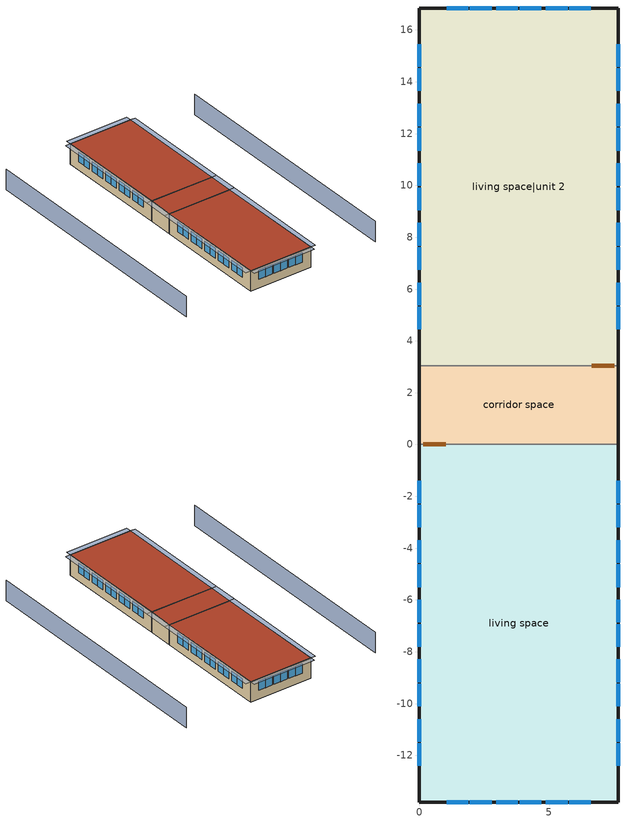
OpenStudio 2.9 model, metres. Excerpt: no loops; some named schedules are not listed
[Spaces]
living space
 floor foundation (FloorFndGrndFinSlab): 0,-13.8 0,0 7.66,0 7.66,-13.8 z0
 wall outside (WallExtInsFin): 0,0 0,-13.8 7.66,-13.8 7.66,0 z0:2.44
 wall adiabatic (WallIntFinUninsFin): 7.66,0 0,0 z0:2.44
 window (WindowConstruction): 1.05,-13.8 1.89,-13.8 / 1.95,-13.8 2.78,-13.8 / 2.96,-13.8 3.8,-13.8 / 3.86,-13.8 4.7,-13.8 / 4.88,-13.8 5.72,-13.8 / 5.78,-13.8 6.62,-13.8 z1.02:2.13; 0,-1.4 0,-2.27 / 0,-2.33 0,-3.2 / 0,-3.7 0,-4.57 / 0,-4.63 0,-5.5 / 0,-6 0,-6.87 / 0,-6.93 0,-7.8 / 0,-8.3 0,-9.17 / 0,-9.23 0,-10.1 / 0,-10.6 0,-11.47 / 0,-11.53 0,-12.4 / 7.66,-12.4 7.66,-11.53 / 7.66,-11.47 7.66,-10.6 / 7.66,-10.1 7.66,-9.23 / 7.66,-9.17 7.66,-8.3 / 7.66,-7.8 7.66,-6.93 / 7.66,-6.87 7.66,-6 / 7.66,-5.5 7.66,-4.63 / 7.66,-4.57 7.66,-3.7 / 7.66,-3.2 7.66,-2.33 / 7.66,-2.27 7.66,-1.4 z0.97:2.13
 roof outside (RoofFinInsExt): 7.66,-13.8 7.66,0 0,0 0,-13.8 z2.44
living space|unit 2
 floor foundation (FloorFndGrndFinSlab 1): 0,3.05 0,16.84 7.66,16.84 7.66,3.05 z0
 wall outside (WallExtInsFin): 7.66,3.05 7.66,16.84 0,16.84 0,3.05 z0:2.44
 wall adiabatic (WallIntFinUninsFin): 0,3.05 7.66,3.05 z0:2.44
 window (WindowConstruction): 6.62,16.84 5.78,16.84 / 5.72,16.84 4.88,16.84 / 4.7,16.84 3.86,16.84 / 3.8,16.84 2.96,16.84 / 2.78,16.84 1.95,16.84 / 1.89,16.84 1.05,16.84 z1.02:2.13; 0,15.44 0,14.57 / 0,14.51 0,13.64 / 0,13.15 0,12.28 / 0,12.21 0,11.34 / 0,10.85 0,9.98 / 0,9.92 0,9.04 / 0,8.55 0,7.68 / 0,7.62 0,6.75 / 0,6.25 0,5.38 / 0,5.32 0,4.45 / 7.66,4.45 7.66,5.32 / 7.66,5.38 7.66,6.25 / 7.66,6.75 7.66,7.62 / 7.66,7.68 7.66,8.55 / 7.66,9.04 7.66,9.92 / 7.66,9.98 7.66,10.85 / 7.66,11.34 7.66,12.21 / 7.66,12.28 7.66,13.15 / 7.66,13.64 7.66,14.51 / 7.66,14.57 7.66,15.44 z0.97:2.13
 roof outside (RoofFinInsExt): 7.66,3.05 7.66,16.84 0,16.84 0,3.05 z2.44
corridor space
 floor foundation (FloorFndGrndUnfinSlab): 0,0 0,3.05 7.66,3.05 7.66,0 z0
 wall outside (WallExtUninsUnfin): 0,3.05 0,0 / 7.66,0 7.66,3.05 z0:2.44
 wall adiabatic (WallIntUnfinUninsUnfin): 7.66,3.05 0,3.05 / 0,0 7.66,0 z0:2.44
 door inside (UninsDoor): 0.15,0 1.02,0 / 7.51,3.05 6.64,3.05 z0:2.13
 roof outside (RoofUnfinUninsExt): 7.66,0 7.66,3.05 0,3.05 0,0 z2.44
shading: -8.23,16.84 -8.23,-13.8 / 15.89,-13.8 15.89,16.84 z0:2.44; 8.27,3.05 8.27,16.84 7.66,16.84 7.66,3.05 z2.44; 7.66,17.45 0,17.45 0,16.84 7.66,16.84 z2.44; -0.61,16.84 -0.61,3.05 0,3.05 0,16.84 z2.44; 0,-14.4 7.66,-14.4 7.66,-13.8 0,-13.8 z2.44; 8.27,-13.8 8.27,0 7.66,0 7.66,-13.8 z2.44; -0.61,0 -0.61,-13.8 0,-13.8 0,0 z2.44; 8.27,0 8.27,3.05 7.66,3.05 7.66,0 z2.44; -0.61,3.05 -0.61,0 0,0 0,3.05 z2.44
[Building]
Building 1: North Axis {deg}=0; Standards Number of Stories=1; Standards Number of Above Ground Stories=1; Standards Building Type=multifamily; Standards Number of Living Units=2
[Site]
New York J F Kennedy IntL Ar_NY_USA: Latitude {deg}=40.65; Longitude {deg}=-73.8; Time Zone {hr}=-5; Elevation {m}=5; Terrain=Suburbs
[ClimateZones]
Climate Zone Institution Name 2=Building America; Climate Zone Document Year 2=0; Climate Zone Value 2=Mixed-Humid
[Site:WaterMainsTemperature]
Calculation Method=Correlation; Annual Average Outdoor Air Temperature {C}=12.5544; Maximum Difference In Monthly Average Outdoor Air Temperatures {deltaC}=25.2217
[Site:GroundTemperature:Deep]
12.5544, 12.5544, 12.5544, 12.5544, 12.5544, 12.5544, 12.5544, 12.5544, 12.5544, 12.5544, 12.5544, 12.5544
[SizingPeriod:DesignDay] Barometric Pressure {Pa}=101265; Wind Direction {deg}=0; Sky Clearness=0; Snow Indicator=0; Day of Month=21; Daylight Saving Time Indicator=0; Humidity Indicating Type=Wetbulb; Dry-Bulb Temperature Range Modifier Type=DefaultMultipliers; Solar Model Indicator=ASHRAEClearSky
Name | Maximum Dry-Bulb Temperature {C} | Daily Dry-Bulb Temperature Range {deltaC} | Humidity Indicating Conditions at Maximum Dry-Bulb | Wind Speed {m/s} | Month | Day Type
Ann Htg 99% Condns DB | -8.2 | 0 | -8.2 | 12.9 | 1 | WinterDesignDay
Ann Clg 1% Condns DB=>MWB | 30.3 | 7.4 | 22.3 | 5.6 | 7 | SummerDesignDay
[Material] Roughness=Rough
Name | Thickness {m} | Conductivity {W/m-K} | Density {kg/m3} | Specific Heat {J/kg-K} | Thermal Absorptance | Solar Absorptance | Visible Absorptance
Asphalt Shingles, Medium | 0.009525 | 0.162714 | 1121.4 | 1465.45 | 0.91 | 0.85 | 0.85
RoofSheathing | 0.01905 | 0.115458 | 512.64 | 1214.23
RoofIns | 0.23495 | 0.0731748 | 78.34581 | 1123.46
Drywall 0.5 in. | 0.0127 | 0.160291 | 801 | 837.4 | 0.9 | 0.5 | 0.1
RoofStudAndAirRoof | 0.23495 | 9.59352 | 37.0049 | 1207.88
Vinyl, Light | 0.009525 | 0.089435 | 177.822 | 1046.75 | 0.9 | 0.3 | 0.3
WallSheathing | 0.0127 | 0.115458 | 512.64 | 1214.23
WallCMU | 0.3048 | 0.683332 | 764.282 | 856.61
WallFurring | 0.0254 | 0.134264 | 72.0382 | 1211.21
WallStudAndCavity | 0.0889 | 0.393744 | 83.0341 | 1211.67
WallStudAndCavity 1 | 0.0889 | 0.396154 | 83.0341 | 1211.67
WallStudAndCavity 2 | 0.0889 | 0.403258 | 83.0341 | 1211.67
WallStudAndCavity 3 | 0.0889 | 0.397942 | 83.0341 | 1211.67
res furniture material living space | 0.1524 | 0.115458 | 640.8 | 1214.23 | 0.9 | 0.6 | 0.1
FootingMaterial; FootingMaterial 1; FootingMaterial 2 | 0.2032 | 1.803125 | 2242.8 | 837.4 | 0.9
Concrete 4.0 in. | 0.1016 | 1.803125 | 2242.8 | 837.4 | 0.9
Floor Covering | 0.0127 | 0.0433444 | 54.468 | 1339.84 | 0.9 | 0.9
DoorMaterial | 0.04445 | 0.0612267 | 512.64 | 1214.23
[Construction]
RoofFinInsExt: Asphalt Shingles, Medium, RoofSheathing, RoofIns, Drywall 0.5 in.
RoofUnfinUninsExt: Asphalt Shingles, Medium, RoofSheathing, RoofStudAndAirRoof
WallExtInsFin: Vinyl, Light, WallSheathing, WallCMU, WallFurring, Drywall 0.5 in.
WallExtUninsUnfin: Vinyl, Light, WallSheathing, WallStudAndCavity
WallIntFinUninsFin: Vinyl, Light, WallStudAndCavity 1, Drywall 0.5 in.
WallIntUnfinUninsUnfin: Vinyl, Light, WallStudAndCavity 2
WallIntFinUninsFin 1: WallStudAndCavity 3, Drywall 0.5 in.
res furniture construction living space; res furniture construction living space|unit 2: res furniture material living space
FootingConstruction: FootingMaterial
FloorFndGrndFinSlab; FloorFndGrndFinSlab 1: Concrete 4.0 in., Floor Covering
FootingConstruction 1: FootingMaterial 1
FootingConstruction 2: FootingMaterial 2
FloorFndGrndUnfinSlab: Concrete 4.0 in.
WindowConstruction: WindowMaterial
UninsDoor: DoorMaterial
[WindowMaterial:Shade]
CoolingShade: Solar Transmittance=0.999; Solar Reflectance=0.00099; Visible Transmittance=0.999; Visible Reflectance=0.00099; Thermal Hemispherical Emissivity=1e-005; Thermal Transmittance=0.999; Thickness {m}=0.0001; Conductivity {W/m-K}=10000; Shade to Glass Distance {m}=0.001; Top Opening Multiplier=0; Bottom Opening Multiplier=0; Left-Side Opening Multiplier=0; Right-Side Opening Multiplier=0; Airflow Permeability=0
[WindowMaterial:SimpleGlazingSystem]
WindowMaterial: U-Factor {W/m2-K}=4.76952; Solar Heat Gain Coefficient=0.441
[ThermalZone] Use Ideal Air Loads=No
Name | Thermostat
living zone | living zone temperature setpoint
living zone|unit 2 | living zone|unit 2 temperature setpoint
corridor zone
[Space]
Name | Space Type | Thermal Zone | Building Unit
living space | Space Type 1 | living zone | unit 1
living space|unit 2 | Space Type 1 | living zone|unit 2 | unit 2
corridor space | Space Type 2 | corridor zone
[SpaceType]
Name | Standards Space Type
Space Type 1 | living
Space Type 2 | corridor
[BuildingUnit] Building Unit Type=Residential
unit 1; unit 2
[People:Definition] Number of People Calculation Method=People; Number of People {people}=1; Fraction Radiant=0.319734; Sensible Heat Fraction=0.573; Carbon Dioxide Generation Rate {m3/s-W}=0; Enable ASHRAE 55 Comfort Warnings=No; Mean Radiant Temperature Calculation Type=ZoneAveraged
res occupants|living space; res occupants|unit 2|living space|unit 2
[People] Number of People Schedule=res occupants schedule; Activity Level Schedule=Schedule Ruleset 1; Multiplier=1
Name | People Definition | Space or SpaceType
res occupants|living space | res occupants|living space | living space
res occupants|unit 2|living space|unit 2 | res occupants|unit 2|living space|unit 2 | living space|unit 2
[InternalMass:Definition] Design Level Calculation Method=SurfaceArea
Name | Construction | Surface Area {m2}
living space Partition; living space|unit 2 Partition | WallIntFinUninsFin 1 | 105.724
res furniture mass living space | res furniture construction living space | 42.2895
res furniture mass living space|unit 2 | res furniture construction living space|unit 2 | 42.2895
[InternalMass] Multiplier=1
Name | Internal Mass Definition | Space or SpaceType
living space Partition | living space Partition | living space
living space|unit 2 Partition | living space|unit 2 Partition | living space|unit 2
res furniture mass living space | res furniture mass living space | living space
res furniture mass living space|unit 2 | res furniture mass living space|unit 2 | living space|unit 2
[Foundation:Kiva] Wall Height Above Grade {m}=0.2032; Wall Depth Below Slab {m}=0.2032
Name | Footing Wall Construction
Foundation Kiva 1 | FootingConstruction
Foundation Kiva 2 | FootingConstruction 1
Foundation Kiva 3 | FootingConstruction 2
[Foundation:Kiva:Settings]
Soil Conductivity {W/m-K}=1.731; Soil Density {kg/m3}=1842.3; Soil Specific Heat {J/kg-K}=418.7; Ground Solar Absorptivity=0.9; Ground Thermal Absorptivity=0.9; Ground Surface Roughness {m}=0.03; Far-Field Width {m}=40; Deep-Ground Boundary Condition=ZeroFlux; Deep-Ground Depth {m}=40; Minimum Cell Dimension {m}=0.02; Maximum Cell Growth Coefficient=1.5; Simulation Timestep=Hourly
[SurfaceProperty:ExposedFoundationPerimeter] Exposed Perimeter Calculation Method=TotalExposedPerimeter
Name | Total Exposed Perimeter {m}
Surface 1; Surface 7 | 35.2539
Surface 13 | 6.096
[ShadingControl]
WindowShadingControl: Shading Type=InteriorShade; Shading Device Material=CoolingShade; Shading Control Type=OnIfScheduleAllows; Schedule=Window shading schedule; Shading Control Is Scheduled=Yes
[WaterUse:Equipment:Definition]
Name | Peak Flow Rate {m3/s} | Target Temperature Schedule
res shower | 0.000249313 | res shower temperature schedule
res sink | 0.00017651 | res sink temperature schedule
res bath | 0.000400661 | res bath temperature schedule
res shower|unit 2 | 0.000249313 | res shower temperature schedule 1
res sink|unit 2 | 0.00017651 | res sink temperature schedule 1
res bath|unit 2 | 0.000400661 | res bath temperature schedule 1
res shower dist=0.0 | 0 | res shower temperature schedule
res sink dist=0.0 | 0 | res sink temperature schedule
res bath dist=0.0 | 0 | res bath temperature schedule
res shower dist|unit 2=0.0 | 0 | res shower temperature schedule 1
res sink dist|unit 2=0.0 | 0 | res sink temperature schedule 1
res bath dist|unit 2=0.0 | 0 | res bath temperature schedule 1
res cw | 0.000115303 | res cw temperature schedule
res cw|unit 2 | 0.000115303 | res cw temperature schedule 1
[WaterUse:Equipment]
Name | Water Use Equipment Definition | Space | Flow Rate Fraction Schedule
res shower | res shower | living space | res shower schedule
res sink | res sink | living space | res sink schedule
res bath | res bath | living space | res bath schedule
res shower|unit 2 | res shower|unit 2 | living space|unit 2 | res shower schedule 1
res sink|unit 2 | res sink|unit 2 | living space|unit 2 | res sink schedule 1
res bath|unit 2 | res bath|unit 2 | living space|unit 2 | res bath schedule 1
res shower dist=0.0 | res shower dist=0.0 | living space | res shower schedule
res sink dist=0.0 | res sink dist=0.0 | living space | res sink schedule
res bath dist=0.0 | res bath dist=0.0 | living space | res bath schedule
res shower dist|unit 2=0.0 | res shower dist|unit 2=0.0 | living space|unit 2 | res shower schedule 1
res sink dist|unit 2=0.0 | res sink dist|unit 2=0.0 | living space|unit 2 | res sink schedule 1
res bath dist|unit 2=0.0 | res bath dist|unit 2=0.0 | living space|unit 2 | res bath schedule 1
res cw | res cw | living space | res cw schedule
res cw|unit 2 | res cw|unit 2 | living space|unit 2 | res cw schedule 1
[OtherEquipment:Definition] Design Level Calculation Method=EquipmentLevel; Fraction Radiant=0; Fraction Lost=0
Name | Design Level {W} | Fraction Latent
res shower; res shower|unit 2 | 7167.74 | 0.486928
res sink; res sink|unit 2 | 1771.4 | 0.311378
res bath; res bath|unit 2 | 5904.4 | 0
res hot water distribution; res hot water distribution|unit 2 | 64.865 | 0
[OtherEquipment]
Name | Other Equipment Definition | Space or SpaceType | Schedule
res shower | res shower | living space | res shower schedule
res sink | res sink | living space | res sink schedule
res bath | res bath | living space | res bath schedule
res shower|unit 2 | res shower|unit 2 | living space|unit 2 | res shower schedule 1
res sink|unit 2 | res sink|unit 2 | living space|unit 2 | res sink schedule 1
res bath|unit 2 | res bath|unit 2 | living space|unit 2 | res bath schedule 1
res hot water distribution | res hot water distribution | living space | res hot water distribution schedule
res hot water distribution|unit 2 | res hot water distribution|unit 2 | living space|unit 2 | res hot water distribution|unit 2 schedule
[ThermostatSetpoint:DualSetpoint] Heating Setpoint Temperature Schedule=res heating setpoint; Cooling Setpoint Temperature Schedule=res cooling setpoint
living zone temperature setpoint; living zone|unit 2 temperature setpoint
[ElectricEquipment:Definition] Design Level Calculation Method=EquipmentLevel
Name | Design Level {W} | Fraction Latent | Fraction Radiant | Fraction Lost
res ceil fan non benchmark equip; res ceil fan|unit 2 non benchmark equip | 0 | 0 | 0.558 | 0.07
res ceil fan benchmark|living space; res ceil fan|unit 2 benchmark|living space|unit 2 | 30.0819 | 0 | 0.558 | 0.07
res refrig; res refrig|unit 2 | 65.0889 | 0 | 0 | 0
res cw; res cw|unit 2 | 4631.77 | 0 | 0.48 | 0.2
res cd electric; res cd electric|unit 2 | 104414 | 0.05 | 0.09 | 0.8
res range electric; res range electric|unit 2 | 106.752 | 0.3 | 0.24 | 0.3
res misc plug loads|living space; res misc plug loads|unit 2|living space|unit 2 | 297.874 | 0.021 | 0.558 | 0.049
res infil_1 house fan; res infil_1 range fan; res infil_1 bath fan; res infil_2 house fan; res infil_2 range fan; res infil_2 bath fan | 0 | 0 | 0 | 1
[ElectricEquipment]
Name | Electric Equipment Definition | Space or SpaceType | Schedule
res ceil fan non benchmark equip | res ceil fan non benchmark equip | living space | res ceil fan master
res ceil fan benchmark|living space | res ceil fan benchmark|living space | living space | res ceil fan benchmark|living space schedule
res ceil fan|unit 2 non benchmark equip | res ceil fan|unit 2 non benchmark equip | living space|unit 2 | res ceil fan|unit 2 master
res ceil fan|unit 2 benchmark|living space|unit 2 | res ceil fan|unit 2 benchmark|living space|unit 2 | living space|unit 2 | res ceil fan benchmark|living space schedule
res refrig | res refrig | living space | res refrig schedule
res refrig|unit 2 | res refrig|unit 2 | living space|unit 2 | res refrig schedule
res cw | res cw | living space | res cw schedule
res cw|unit 2 | res cw|unit 2 | living space|unit 2 | res cw schedule 1
res cd electric | res cd electric | living space | res cd electric schedule
res cd electric|unit 2 | res cd electric|unit 2 | living space|unit 2 | res cd electric schedule
res range electric | res range electric | living space | res range electric|false schedule
res range electric|unit 2 | res range electric|unit 2 | living space|unit 2 | res range electric|false schedule
res misc plug loads|living space | res misc plug loads|living space | living space | res misc plug loads schedule
res misc plug loads|unit 2|living space|unit 2 | res misc plug loads|unit 2|living space|unit 2 | living space|unit 2 | res misc plug loads schedule
res infil_1 house fan | res infil_1 house fan | living space | Always On Discrete
res infil_1 range fan | res infil_1 range fan | living space | Always On Discrete
res infil_1 bath fan | res infil_1 bath fan | living space | Always On Discrete
res infil_2 house fan | res infil_2 house fan | living space|unit 2 | Always On Discrete
res infil_2 range fan | res infil_2 range fan | living space|unit 2 | Always On Discrete
res infil_2 bath fan | res infil_2 bath fan | living space|unit 2 | Always On Discrete
[Lights:Definition] Design Level Calculation Method=LightingLevel; Lighting Level {W}=183.842; Fraction Radiant=0.6; Fraction Visible=0.2; Return Air Fraction=0
res lighting interior living space; res lighting interior|unit 2 living space|unit 2
[Lights] Schedule=res lighting interior; Fraction Replaceable=1
Name | Lights Definition | Space or SpaceType
res lighting interior living space | res lighting interior living space | living space
res lighting interior|unit 2 living space|unit 2 | res lighting interior|unit 2 living space|unit 2 | living space|unit 2
[Exterior:Lights:Definition]
res lighting exterior: Design Level {W}=76.4946
[Exterior:Lights]
res lighting exterior: Exterior Lights Definition=res lighting exterior; Schedule=res lighting exterior
[SpaceInfiltration:DesignFlowRate] Schedule=Always On Discrete; Design Flow Rate Calculation Method=Flow/Space; Design Flow Rate {m3/s}=0
Name | Space or SpaceType
res nv_1 flow; res infil_1 flow | living space
res nv_2 flow; res infil_2 flow | living space|unit 2
[Schedule:Ruleset]
Name | Default Day Schedule | Summer Design Day Schedule | Winter Design Day Schedule
res occupants schedule | Schedule Day 3 | res occupants schedule summer design | res occupants schedule winter design
Schedule Ruleset 1 | Schedule Day 4
Window shading schedule | Schedule Day 7
res shower schedule | Schedule Day 8
res sink schedule | Schedule Day 9
res bath schedule | Schedule Day 10
res shower schedule 1 | Schedule Day 11
res sink schedule 1 | Schedule Day 12
res bath schedule 1 | Schedule Day 13
res hot water distribution schedule | Schedule Day 14
res hot water distribution|unit 2 schedule | Schedule Day 15
res heating setpoint | Schedule Day 6 | res heating setpoint summer design | res heating setpoint winter design
res cooling setpoint | Schedule Day 17 | res cooling setpoint summer design | res cooling setpoint winter design
res ceil fan benchmark|living space schedule | Schedule Day 5
res refrig schedule | Schedule Day 21 | res refrig schedule summer design | res refrig schedule winter design
res cw schedule | Schedule Day 24
res cw schedule 1 | Schedule Day 25
res cd electric schedule | Schedule Day 26
res range electric|false schedule | Schedule Day 29 | res range electric|false schedule summer design | res range electric|false schedule winter design
res lighting interior | Schedule Day 34 | res lighting interior summer design | res lighting interior winter design
res lighting exterior | Schedule Day 41 | res lighting exterior summer design | res lighting exterior winter design
res misc plug loads schedule | Schedule Day 44 | res misc plug loads schedule summer design | res misc plug loads schedule winter design
[Schedule:Day]
Schedule Day 3; res occupants schedule winter design; Schedule Day 7; Schedule Day 8; Schedule Day 9; Schedule Day 10; Schedule Day 11; Schedule Day 12; Schedule Day 13: 24, 0, 0
res occupants schedule summer design: 24, 0, 1
Schedule Day 4: 24, 0, 112.539
[Schedule:Rule] Apply Sunday=Yes; Apply Monday=Yes; Apply Tuesday=Yes; Apply Wednesday=Yes; Apply Thursday=Yes; Apply Friday=Yes; Apply Saturday=Yes
Name | Schedule Ruleset | Rule Order | Day Schedule | Date Specification Type | Start Month | Start Day | End Month | End Day | Specific Month 1 | Specific Day 1 | Specific Month 2 | Specific Day 2 | Specific Month 3 | Specific Day 3 | Specific Month 4 | Specific Day 4 | Specific Month 5 | Specific Day 5 | Specific Month 6 | Specific Day 6 | Specific Month 7 | Specific Day 7 | Specific Month 8 | Specific Day 8 | Specific Month 9 | Specific Day 9 | Specific Month 10 | Specific Day 10 | Specific Month 11 | Specific Day 11 | Specific Month 12 | Specific Day 12 | Specific Month 13 | Specific Day 13 | Specific Month 14 | Specific Day 14 | Specific Month 15 | Specific Day 15 | Specific Month 16 | Specific Day 16 | Specific Month 17 | Specific Day 17 | Specific Month 18 | Specific Day 18 | Specific Month 19 | Specific Day 19 | Specific Month 20 | Specific Day 20 | Specific Month 21 | Specific Day 21 | Specific Month 22 | Specific Day 22 | Specific Month 23 | Specific Day 23 | Specific Month 24 | Specific Day 24 | Specific Month 25 | Specific Day 25 | Specific Month 26 | Specific Day 26 | Specific Month 27 | Specific Day 27 | Specific Month 28 | Specific Day 28 | Specific Month 29 | Specific Day 29 | Specific Month 30 | Specific Day 30 | Specific Month 31 | Specific Day 31 | Specific Month 32 | Specific Day 32 | Specific Month 33 | Specific Day 33 | Specific Month 34 | Specific Day 34 | Specific Month 35 | Specific Day 35 | Specific Month 36 | Specific Day 36 | Specific Month 37 | Specific Day 37 | Specific Month 38 | Specific Day 38 | Specific Month 39 | Specific Day 39 | Specific Month 40 | Specific Day 40 | Specific Month 41 | Specific Day 41 | Specific Month 42 | Specific Day 42 | Specific Month 43 | Specific Day 43 | Specific Month 44 | Specific Day 44 | Specific Month 45 | Specific Day 45 | Specific Month 46 | Specific Day 46 | Specific Month 47 | Specific Day 47 | Specific Month 48 | Specific Day 48 | Specific Month 49 | Specific Day 49 | Specific Month 50 | Specific Day 50 | Specific Month 51 | Specific Day 51 | Specific Month 52 | Specific Day 52 | Specific Month 53 | Specific Day 53
res occupants schedule allday rule1 | res occupants schedule | 11 | res occupants schedule allday1 | DateRange | 1 | 1 | 1 | 31
res occupants schedule allday rule2 | res occupants schedule | 10 | res occupants schedule allday2 | DateRange | 2 | 1 | 2 | 28
res occupants schedule allday rule3 | res occupants schedule | 9 | res occupants schedule allday3 | DateRange | 3 | 1 | 3 | 31
res occupants schedule allday rule4 | res occupants schedule | 8 | res occupants schedule allday4 | DateRange | 4 | 1 | 4 | 30
res occupants schedule allday rule5 | res occupants schedule | 7 | res occupants schedule allday5 | DateRange | 5 | 1 | 5 | 31
res occupants schedule allday rule6 | res occupants schedule | 6 | res occupants schedule allday6 | DateRange | 6 | 1 | 6 | 30
res occupants schedule allday rule7 | res occupants schedule | 5 | res occupants schedule allday7 | DateRange | 7 | 1 | 7 | 31
res occupants schedule allday rule8 | res occupants schedule | 4 | res occupants schedule allday8 | DateRange | 8 | 1 | 8 | 31
res occupants schedule allday rule9 | res occupants schedule | 3 | res occupants schedule allday9 | DateRange | 9 | 1 | 9 | 30
res occupants schedule allday rule10 | res occupants schedule | 2 | res occupants schedule allday10 | DateRange | 10 | 1 | 10 | 31
res occupants schedule allday rule11 | res occupants schedule | 1 | res occupants schedule allday11 | DateRange | 11 | 1 | 11 | 30
res occupants schedule allday rule12 | res occupants schedule | 0 | res occupants schedule allday12 | DateRange | 12 | 1 | 12 | 31
Window shading schedule allday rule1 | Window shading schedule | 11 | Window shading schedule allday1 | DateRange | 1 | 1 | 1 | 31
Window shading schedule allday rule2 | Window shading schedule | 10 | Window shading schedule allday2 | DateRange | 2 | 1 | 2 | 28
Window shading schedule allday rule3 | Window shading schedule | 9 | Window shading schedule allday3 | DateRange | 3 | 1 | 3 | 31
Window shading schedule allday rule4 | Window shading schedule | 8 | Window shading schedule allday4 | DateRange | 4 | 1 | 4 | 30
Window shading schedule allday rule5 | Window shading schedule | 7 | Window shading schedule allday5 | DateRange | 5 | 1 | 5 | 31
Window shading schedule allday rule6 | Window shading schedule | 6 | Window shading schedule allday6 | DateRange | 6 | 1 | 6 | 30
Window shading schedule allday rule7 | Window shading schedule | 5 | Window shading schedule allday7 | DateRange | 7 | 1 | 7 | 31
Window shading schedule allday rule8 | Window shading schedule | 4 | Window shading schedule allday8 | DateRange | 8 | 1 | 8 | 31
Window shading schedule allday rule9 | Window shading schedule | 3 | Window shading schedule allday9 | DateRange | 9 | 1 | 9 | 30
Window shading schedule allday rule10 | Window shading schedule | 2 | Window shading schedule allday10 | DateRange | 10 | 1 | 10 | 31
Window shading schedule allday rule11 | Window shading schedule | 1 | Window shading schedule allday11 | DateRange | 11 | 1 | 11 | 30
Window shading schedule allday rule12 | Window shading schedule | 0 | Window shading schedule allday12 | DateRange | 12 | 1 | 12 | 31
res shower schedule allday ruleset1 | res shower schedule | 6 | res shower schedule allday1 | SpecificDates |  |  |  |  | 1 | 1 | 1 | 8 | 1 | 15 | 1 | 22 | 1 | 29 | 2 | 5 | 2 | 12 | 2 | 19 | 2 | 26 | 3 | 5 | 3 | 12 | 3 | 19 | 3 | 26 | 4 | 2 | 4 | 9 | 4 | 16 | 4 | 23 | 4 | 30 | 5 | 7 | 5 | 14 | 5 | 21 | 5 | 28 | 6 | 4 | 6 | 11 | 6 | 18 | 6 | 25 | 7 | 2 | 7 | 9 | 7 | 16 | 7 | 23 | 7 | 30 | 8 | 6 | 8 | 13 | 8 | 20 | 8 | 27 | 9 | 3 | 9 | 10 | 9 | 17 | 9 | 24 | 10 | 1 | 10 | 8 | 10 | 15 | 10 | 22 | 10 | 29 | 11 | 5 | 11 | 12 | 11 | 19 | 11 | 26 | 12 | 3 | 12 | 10 | 12 | 17 | 12 | 24 | 12 | 31
res shower schedule allday ruleset2 | res shower schedule | 5 | res shower schedule allday2 | SpecificDates |  |  |  |  | 1 | 2 | 1 | 9 | 1 | 16 | 1 | 23 | 1 | 30 | 2 | 6 | 2 | 13 | 2 | 20 | 2 | 27 | 3 | 6 | 3 | 13 | 3 | 20 | 3 | 27 | 4 | 3 | 4 | 10 | 4 | 17 | 4 | 24 | 5 | 1 | 5 | 8 | 5 | 15 | 5 | 22 | 5 | 29 | 6 | 5 | 6 | 12 | 6 | 19 | 6 | 26 | 7 | 3 | 7 | 10 | 7 | 17 | 7 | 24 | 7 | 31 | 8 | 7 | 8 | 14 | 8 | 21 | 8 | 28 | 9 | 4 | 9 | 11 | 9 | 18 | 9 | 25 | 10 | 2 | 10 | 9 | 10 | 16 | 10 | 23 | 10 | 30 | 11 | 6 | 11 | 13 | 11 | 20 | 11 | 27 | 12 | 4 | 12 | 11 | 12 | 18 | 12 | 25
res shower schedule allday ruleset3 | res shower schedule | 4 | res shower schedule allday3 | SpecificDates |  |  |  |  | 1 | 3 | 1 | 10 | 1 | 17 | 1 | 24 | 1 | 31 | 2 | 7 | 2 | 14 | 2 | 21 | 2 | 28 | 3 | 7 | 3 | 14 | 3 | 21 | 3 | 28 | 4 | 4 | 4 | 11 | 4 | 18 | 4 | 25 | 5 | 2 | 5 | 9 | 5 | 16 | 5 | 23 | 5 | 30 | 6 | 6 | 6 | 13 | 6 | 20 | 6 | 27 | 7 | 4 | 7 | 11 | 7 | 18 | 7 | 25 | 8 | 1 | 8 | 8 | 8 | 15 | 8 | 22 | 8 | 29 | 9 | 5 | 9 | 12 | 9 | 19 | 9 | 26 | 10 | 3 | 10 | 10 | 10 | 17 | 10 | 24 | 10 | 31 | 11 | 7 | 11 | 14 | 11 | 21 | 11 | 28 | 12 | 5 | 12 | 12 | 12 | 19 | 12 | 26
res shower schedule allday ruleset4 | res shower schedule | 3 | res shower schedule allday4 | SpecificDates |  |  |  |  | 1 | 4 | 1 | 11 | 1 | 18 | 1 | 25 | 2 | 1 | 2 | 8 | 2 | 15 | 2 | 22 | 3 | 1 | 3 | 8 | 3 | 15 | 3 | 22 | 3 | 29 | 4 | 5 | 4 | 12 | 4 | 19 | 4 | 26 | 5 | 3 | 5 | 10 | 5 | 17 | 5 | 24 | 5 | 31 | 6 | 7 | 6 | 14 | 6 | 21 | 6 | 28 | 7 | 5 | 7 | 12 | 7 | 19 | 7 | 26 | 8 | 2 | 8 | 9 | 8 | 16 | 8 | 23 | 8 | 30 | 9 | 6 | 9 | 13 | 9 | 20 | 9 | 27 | 10 | 4 | 10 | 11 | 10 | 18 | 10 | 25 | 11 | 1 | 11 | 8 | 11 | 15 | 11 | 22 | 11 | 29 | 12 | 6 | 12 | 13 | 12 | 20 | 12 | 27
res shower schedule allday ruleset5 | res shower schedule | 2 | res shower schedule allday5 | SpecificDates |  |  |  |  | 1 | 5 | 1 | 12 | 1 | 19 | 1 | 26 | 2 | 2 | 2 | 9 | 2 | 16 | 2 | 23 | 3 | 2 | 3 | 9 | 3 | 16 | 3 | 23 | 3 | 30 | 4 | 6 | 4 | 13 | 4 | 20 | 4 | 27 | 5 | 4 | 5 | 11 | 5 | 18 | 5 | 25 | 6 | 1 | 6 | 8 | 6 | 15 | 6 | 22 | 6 | 29 | 7 | 6 | 7 | 13 | 7 | 20 | 7 | 27 | 8 | 3 | 8 | 10 | 8 | 17 | 8 | 24 | 8 | 31 | 9 | 7 | 9 | 14 | 9 | 21 | 9 | 28 | 10 | 5 | 10 | 12 | 10 | 19 | 10 | 26 | 11 | 2 | 11 | 9 | 11 | 16 | 11 | 23 | 11 | 30 | 12 | 7 | 12 | 14 | 12 | 21 | 12 | 28
res shower schedule allday ruleset6 | res shower schedule | 1 | res shower schedule allday6 | SpecificDates |  |  |  |  | 1 | 6 | 1 | 13 | 1 | 20 | 1 | 27 | 2 | 3 | 2 | 10 | 2 | 17 | 2 | 24 | 3 | 3 | 3 | 10 | 3 | 17 | 3 | 24 | 3 | 31 | 4 | 7 | 4 | 14 | 4 | 21 | 4 | 28 | 5 | 5 | 5 | 12 | 5 | 19 | 5 | 26 | 6 | 2 | 6 | 9 | 6 | 16 | 6 | 23 | 6 | 30 | 7 | 7 | 7 | 14 | 7 | 21 | 7 | 28 | 8 | 4 | 8 | 11 | 8 | 18 | 8 | 25 | 9 | 1 | 9 | 8 | 9 | 15 | 9 | 22 | 9 | 29 | 10 | 6 | 10 | 13 | 10 | 20 | 10 | 27 | 11 | 3 | 11 | 10 | 11 | 17 | 11 | 24 | 12 | 1 | 12 | 8 | 12 | 15 | 12 | 22 | 12 | 29
res shower schedule allday ruleset7 | res shower schedule | 0 | res shower schedule allday7 | SpecificDates |  |  |  |  | 1 | 7 | 1 | 14 | 1 | 21 | 1 | 28 | 2 | 4 | 2 | 11 | 2 | 18 | 2 | 25 | 3 | 4 | 3 | 11 | 3 | 18 | 3 | 25 | 4 | 1 | 4 | 8 | 4 | 15 | 4 | 22 | 4 | 29 | 5 | 6 | 5 | 13 | 5 | 20 | 5 | 27 | 6 | 3 | 6 | 10 | 6 | 17 | 6 | 24 | 7 | 1 | 7 | 8 | 7 | 15 | 7 | 22 | 7 | 29 | 8 | 5 | 8 | 12 | 8 | 19 | 8 | 26 | 9 | 2 | 9 | 9 | 9 | 16 | 9 | 23 | 9 | 30 | 10 | 7 | 10 | 14 | 10 | 21 | 10 | 28 | 11 | 4 | 11 | 11 | 11 | 18 | 11 | 25 | 12 | 2 | 12 | 9 | 12 | 16 | 12 | 23 | 12 | 30
res sink schedule allday ruleset1 | res sink schedule | 6 | res sink schedule allday1 | SpecificDates |  |  |  |  | 1 | 1 | 1 | 8 | 1 | 15 | 1 | 22 | 1 | 29 | 2 | 5 | 2 | 12 | 2 | 19 | 2 | 26 | 3 | 5 | 3 | 12 | 3 | 19 | 3 | 26 | 4 | 2 | 4 | 9 | 4 | 16 | 4 | 23 | 4 | 30 | 5 | 7 | 5 | 14 | 5 | 21 | 5 | 28 | 6 | 4 | 6 | 11 | 6 | 18 | 6 | 25 | 7 | 2 | 7 | 9 | 7 | 16 | 7 | 23 | 7 | 30 | 8 | 6 | 8 | 13 | 8 | 20 | 8 | 27 | 9 | 3 | 9 | 10 | 9 | 17 | 9 | 24 | 10 | 1 | 10 | 8 | 10 | 15 | 10 | 22 | 10 | 29 | 11 | 5 | 11 | 12 | 11 | 19 | 11 | 26 | 12 | 3 | 12 | 10 | 12 | 17 | 12 | 24 | 12 | 31
res sink schedule allday ruleset2 | res sink schedule | 5 | res sink schedule allday2 | SpecificDates |  |  |  |  | 1 | 2 | 1 | 9 | 1 | 16 | 1 | 23 | 1 | 30 | 2 | 6 | 2 | 13 | 2 | 20 | 2 | 27 | 3 | 6 | 3 | 13 | 3 | 20 | 3 | 27 | 4 | 3 | 4 | 10 | 4 | 17 | 4 | 24 | 5 | 1 | 5 | 8 | 5 | 15 | 5 | 22 | 5 | 29 | 6 | 5 | 6 | 12 | 6 | 19 | 6 | 26 | 7 | 3 | 7 | 10 | 7 | 17 | 7 | 24 | 7 | 31 | 8 | 7 | 8 | 14 | 8 | 21 | 8 | 28 | 9 | 4 | 9 | 11 | 9 | 18 | 9 | 25 | 10 | 2 | 10 | 9 | 10 | 16 | 10 | 23 | 10 | 30 | 11 | 6 | 11 | 13 | 11 | 20 | 11 | 27 | 12 | 4 | 12 | 11 | 12 | 18 | 12 | 25
res sink schedule allday ruleset3 | res sink schedule | 4 | res sink schedule allday3 | SpecificDates |  |  |  |  | 1 | 3 | 1 | 10 | 1 | 17 | 1 | 24 | 1 | 31 | 2 | 7 | 2 | 14 | 2 | 21 | 2 | 28 | 3 | 7 | 3 | 14 | 3 | 21 | 3 | 28 | 4 | 4 | 4 | 11 | 4 | 18 | 4 | 25 | 5 | 2 | 5 | 9 | 5 | 16 | 5 | 23 | 5 | 30 | 6 | 6 | 6 | 13 | 6 | 20 | 6 | 27 | 7 | 4 | 7 | 11 | 7 | 18 | 7 | 25 | 8 | 1 | 8 | 8 | 8 | 15 | 8 | 22 | 8 | 29 | 9 | 5 | 9 | 12 | 9 | 19 | 9 | 26 | 10 | 3 | 10 | 10 | 10 | 17 | 10 | 24 | 10 | 31 | 11 | 7 | 11 | 14 | 11 | 21 | 11 | 28 | 12 | 5 | 12 | 12 | 12 | 19 | 12 | 26
res sink schedule allday ruleset4 | res sink schedule | 3 | res sink schedule allday4 | SpecificDates |  |  |  |  | 1 | 4 | 1 | 11 | 1 | 18 | 1 | 25 | 2 | 1 | 2 | 8 | 2 | 15 | 2 | 22 | 3 | 1 | 3 | 8 | 3 | 15 | 3 | 22 | 3 | 29 | 4 | 5 | 4 | 12 | 4 | 19 | 4 | 26 | 5 | 3 | 5 | 10 | 5 | 17 | 5 | 24 | 5 | 31 | 6 | 7 | 6 | 14 | 6 | 21 | 6 | 28 | 7 | 5 | 7 | 12 | 7 | 19 | 7 | 26 | 8 | 2 | 8 | 9 | 8 | 16 | 8 | 23 | 8 | 30 | 9 | 6 | 9 | 13 | 9 | 20 | 9 | 27 | 10 | 4 | 10 | 11 | 10 | 18 | 10 | 25 | 11 | 1 | 11 | 8 | 11 | 15 | 11 | 22 | 11 | 29 | 12 | 6 | 12 | 13 | 12 | 20 | 12 | 27
res sink schedule allday ruleset5 | res sink schedule | 2 | res sink schedule allday5 | SpecificDates |  |  |  |  | 1 | 5 | 1 | 12 | 1 | 19 | 1 | 26 | 2 | 2 | 2 | 9 | 2 | 16 | 2 | 23 | 3 | 2 | 3 | 9 | 3 | 16 | 3 | 23 | 3 | 30 | 4 | 6 | 4 | 13 | 4 | 20 | 4 | 27 | 5 | 4 | 5 | 11 | 5 | 18 | 5 | 25 | 6 | 1 | 6 | 8 | 6 | 15 | 6 | 22 | 6 | 29 | 7 | 6 | 7 | 13 | 7 | 20 | 7 | 27 | 8 | 3 | 8 | 10 | 8 | 17 | 8 | 24 | 8 | 31 | 9 | 7 | 9 | 14 | 9 | 21 | 9 | 28 | 10 | 5 | 10 | 12 | 10 | 19 | 10 | 26 | 11 | 2 | 11 | 9 | 11 | 16 | 11 | 23 | 11 | 30 | 12 | 7 | 12 | 14 | 12 | 21 | 12 | 28
res sink schedule allday ruleset6 | res sink schedule | 1 | res sink schedule allday6 | SpecificDates |  |  |  |  | 1 | 6 | 1 | 13 | 1 | 20 | 1 | 27 | 2 | 3 | 2 | 10 | 2 | 17 | 2 | 24 | 3 | 3 | 3 | 10 | 3 | 17 | 3 | 24 | 3 | 31 | 4 | 7 | 4 | 14 | 4 | 21 | 4 | 28 | 5 | 5 | 5 | 12 | 5 | 19 | 5 | 26 | 6 | 2 | 6 | 9 | 6 | 16 | 6 | 23 | 6 | 30 | 7 | 7 | 7 | 14 | 7 | 21 | 7 | 28 | 8 | 4 | 8 | 11 | 8 | 18 | 8 | 25 | 9 | 1 | 9 | 8 | 9 | 15 | 9 | 22 | 9 | 29 | 10 | 6 | 10 | 13 | 10 | 20 | 10 | 27 | 11 | 3 | 11 | 10 | 11 | 17 | 11 | 24 | 12 | 1 | 12 | 8 | 12 | 15 | 12 | 22 | 12 | 29
res sink schedule allday ruleset7 | res sink schedule | 0 | res sink schedule allday7 | SpecificDates |  |  |  |  | 1 | 7 | 1 | 14 | 1 | 21 | 1 | 28 | 2 | 4 | 2 | 11 | 2 | 18 | 2 | 25 | 3 | 4 | 3 | 11 | 3 | 18 | 3 | 25 | 4 | 1 | 4 | 8 | 4 | 15 | 4 | 22 | 4 | 29 | 5 | 6 | 5 | 13 | 5 | 20 | 5 | 27 | 6 | 3 | 6 | 10 | 6 | 17 | 6 | 24 | 7 | 1 | 7 | 8 | 7 | 15 | 7 | 22 | 7 | 29 | 8 | 5 | 8 | 12 | 8 | 19 | 8 | 26 | 9 | 2 | 9 | 9 | 9 | 16 | 9 | 23 | 9 | 30 | 10 | 7 | 10 | 14 | 10 | 21 | 10 | 28 | 11 | 4 | 11 | 11 | 11 | 18 | 11 | 25 | 12 | 2 | 12 | 9 | 12 | 16 | 12 | 23 | 12 | 30
res bath schedule allday ruleset1 | res bath schedule | 6 | res bath schedule allday1 | SpecificDates |  |  |  |  | 1 | 1 | 1 | 8 | 1 | 15 | 1 | 22 | 1 | 29 | 2 | 5 | 2 | 12 | 2 | 19 | 2 | 26 | 3 | 5 | 3 | 12 | 3 | 19 | 3 | 26 | 4 | 2 | 4 | 9 | 4 | 16 | 4 | 23 | 4 | 30 | 5 | 7 | 5 | 14 | 5 | 21 | 5 | 28 | 6 | 4 | 6 | 11 | 6 | 18 | 6 | 25 | 7 | 2 | 7 | 9 | 7 | 16 | 7 | 23 | 7 | 30 | 8 | 6 | 8 | 13 | 8 | 20 | 8 | 27 | 9 | 3 | 9 | 10 | 9 | 17 | 9 | 24 | 10 | 1 | 10 | 8 | 10 | 15 | 10 | 22 | 10 | 29 | 11 | 5 | 11 | 12 | 11 | 19 | 11 | 26 | 12 | 3 | 12 | 10 | 12 | 17 | 12 | 24 | 12 | 31
res bath schedule allday ruleset2 | res bath schedule | 5 | res bath schedule allday2 | SpecificDates |  |  |  |  | 1 | 2 | 1 | 9 | 1 | 16 | 1 | 23 | 1 | 30 | 2 | 6 | 2 | 13 | 2 | 20 | 2 | 27 | 3 | 6 | 3 | 13 | 3 | 20 | 3 | 27 | 4 | 3 | 4 | 10 | 4 | 17 | 4 | 24 | 5 | 1 | 5 | 8 | 5 | 15 | 5 | 22 | 5 | 29 | 6 | 5 | 6 | 12 | 6 | 19 | 6 | 26 | 7 | 3 | 7 | 10 | 7 | 17 | 7 | 24 | 7 | 31 | 8 | 7 | 8 | 14 | 8 | 21 | 8 | 28 | 9 | 4 | 9 | 11 | 9 | 18 | 9 | 25 | 10 | 2 | 10 | 9 | 10 | 16 | 10 | 23 | 10 | 30 | 11 | 6 | 11 | 13 | 11 | 20 | 11 | 27 | 12 | 4 | 12 | 11 | 12 | 18 | 12 | 25
res bath schedule allday ruleset3 | res bath schedule | 4 | res bath schedule allday3 | SpecificDates |  |  |  |  | 1 | 3 | 1 | 10 | 1 | 17 | 1 | 24 | 1 | 31 | 2 | 7 | 2 | 14 | 2 | 21 | 2 | 28 | 3 | 7 | 3 | 14 | 3 | 21 | 3 | 28 | 4 | 4 | 4 | 11 | 4 | 18 | 4 | 25 | 5 | 2 | 5 | 9 | 5 | 16 | 5 | 23 | 5 | 30 | 6 | 6 | 6 | 13 | 6 | 20 | 6 | 27 | 7 | 4 | 7 | 11 | 7 | 18 | 7 | 25 | 8 | 1 | 8 | 8 | 8 | 15 | 8 | 22 | 8 | 29 | 9 | 5 | 9 | 12 | 9 | 19 | 9 | 26 | 10 | 3 | 10 | 10 | 10 | 17 | 10 | 24 | 10 | 31 | 11 | 7 | 11 | 14 | 11 | 21 | 11 | 28 | 12 | 5 | 12 | 12 | 12 | 19 | 12 | 26
res bath schedule allday ruleset4 | res bath schedule | 3 | res bath schedule allday4 | SpecificDates |  |  |  |  | 1 | 4 | 1 | 11 | 1 | 18 | 1 | 25 | 2 | 1 | 2 | 8 | 2 | 15 | 2 | 22 | 3 | 1 | 3 | 8 | 3 | 15 | 3 | 22 | 3 | 29 | 4 | 5 | 4 | 12 | 4 | 19 | 4 | 26 | 5 | 3 | 5 | 10 | 5 | 17 | 5 | 24 | 5 | 31 | 6 | 7 | 6 | 14 | 6 | 21 | 6 | 28 | 7 | 5 | 7 | 12 | 7 | 19 | 7 | 26 | 8 | 2 | 8 | 9 | 8 | 16 | 8 | 23 | 8 | 30 | 9 | 6 | 9 | 13 | 9 | 20 | 9 | 27 | 10 | 4 | 10 | 11 | 10 | 18 | 10 | 25 | 11 | 1 | 11 | 8 | 11 | 15 | 11 | 22 | 11 | 29 | 12 | 6 | 12 | 13 | 12 | 20 | 12 | 27
res bath schedule allday ruleset5 | res bath schedule | 2 | res bath schedule allday5 | SpecificDates |  |  |  |  | 1 | 5 | 1 | 12 | 1 | 19 | 1 | 26 | 2 | 2 | 2 | 9 | 2 | 16 | 2 | 23 | 3 | 2 | 3 | 9 | 3 | 16 | 3 | 23 | 3 | 30 | 4 | 6 | 4 | 13 | 4 | 20 | 4 | 27 | 5 | 4 | 5 | 11 | 5 | 18 | 5 | 25 | 6 | 1 | 6 | 8 | 6 | 15 | 6 | 22 | 6 | 29 | 7 | 6 | 7 | 13 | 7 | 20 | 7 | 27 | 8 | 3 | 8 | 10 | 8 | 17 | 8 | 24 | 8 | 31 | 9 | 7 | 9 | 14 | 9 | 21 | 9 | 28 | 10 | 5 | 10 | 12 | 10 | 19 | 10 | 26 | 11 | 2 | 11 | 9 | 11 | 16 | 11 | 23 | 11 | 30 | 12 | 7 | 12 | 14 | 12 | 21 | 12 | 28
res bath schedule allday ruleset6 | res bath schedule | 1 | res bath schedule allday6 | SpecificDates |  |  |  |  | 1 | 6 | 1 | 13 | 1 | 20 | 1 | 27 | 2 | 3 | 2 | 10 | 2 | 17 | 2 | 24 | 3 | 3 | 3 | 10 | 3 | 17 | 3 | 24 | 3 | 31 | 4 | 7 | 4 | 14 | 4 | 21 | 4 | 28 | 5 | 5 | 5 | 12 | 5 | 19 | 5 | 26 | 6 | 2 | 6 | 9 | 6 | 16 | 6 | 23 | 6 | 30 | 7 | 7 | 7 | 14 | 7 | 21 | 7 | 28 | 8 | 4 | 8 | 11 | 8 | 18 | 8 | 25 | 9 | 1 | 9 | 8 | 9 | 15 | 9 | 22 | 9 | 29 | 10 | 6 | 10 | 13 | 10 | 20 | 10 | 27 | 11 | 3 | 11 | 10 | 11 | 17 | 11 | 24 | 12 | 1 | 12 | 8 | 12 | 15 | 12 | 22 | 12 | 29
res bath schedule allday ruleset7 | res bath schedule | 0 | res bath schedule allday7 | SpecificDates |  |  |  |  | 1 | 7 | 1 | 14 | 1 | 21 | 1 | 28 | 2 | 4 | 2 | 11 | 2 | 18 | 2 | 25 | 3 | 4 | 3 | 11 | 3 | 18 | 3 | 25 | 4 | 1 | 4 | 8 | 4 | 15 | 4 | 22 | 4 | 29 | 5 | 6 | 5 | 13 | 5 | 20 | 5 | 27 | 6 | 3 | 6 | 10 | 6 | 17 | 6 | 24 | 7 | 1 | 7 | 8 | 7 | 15 | 7 | 22 | 7 | 29 | 8 | 5 | 8 | 12 | 8 | 19 | 8 | 26 | 9 | 2 | 9 | 9 | 9 | 16 | 9 | 23 | 9 | 30 | 10 | 7 | 10 | 14 | 10 | 21 | 10 | 28 | 11 | 4 | 11 | 11 | 11 | 18 | 11 | 25 | 12 | 2 | 12 | 9 | 12 | 16 | 12 | 23 | 12 | 30
res shower schedule allday ruleset1 1 | res shower schedule 1 | 6 | res shower schedule allday1 1 | SpecificDates |  |  |  |  | 1 | 1 | 1 | 8 | 1 | 15 | 1 | 22 | 1 | 29 | 2 | 5 | 2 | 12 | 2 | 19 | 2 | 26 | 3 | 5 | 3 | 12 | 3 | 19 | 3 | 26 | 4 | 2 | 4 | 9 | 4 | 16 | 4 | 23 | 4 | 30 | 5 | 7 | 5 | 14 | 5 | 21 | 5 | 28 | 6 | 4 | 6 | 11 | 6 | 18 | 6 | 25 | 7 | 2 | 7 | 9 | 7 | 16 | 7 | 23 | 7 | 30 | 8 | 6 | 8 | 13 | 8 | 20 | 8 | 27 | 9 | 3 | 9 | 10 | 9 | 17 | 9 | 24 | 10 | 1 | 10 | 8 | 10 | 15 | 10 | 22 | 10 | 29 | 11 | 5 | 11 | 12 | 11 | 19 | 11 | 26 | 12 | 3 | 12 | 10 | 12 | 17 | 12 | 24 | 12 | 31
res shower schedule allday ruleset2 1 | res shower schedule 1 | 5 | res shower schedule allday2 1 | SpecificDates |  |  |  |  | 1 | 2 | 1 | 9 | 1 | 16 | 1 | 23 | 1 | 30 | 2 | 6 | 2 | 13 | 2 | 20 | 2 | 27 | 3 | 6 | 3 | 13 | 3 | 20 | 3 | 27 | 4 | 3 | 4 | 10 | 4 | 17 | 4 | 24 | 5 | 1 | 5 | 8 | 5 | 15 | 5 | 22 | 5 | 29 | 6 | 5 | 6 | 12 | 6 | 19 | 6 | 26 | 7 | 3 | 7 | 10 | 7 | 17 | 7 | 24 | 7 | 31 | 8 | 7 | 8 | 14 | 8 | 21 | 8 | 28 | 9 | 4 | 9 | 11 | 9 | 18 | 9 | 25 | 10 | 2 | 10 | 9 | 10 | 16 | 10 | 23 | 10 | 30 | 11 | 6 | 11 | 13 | 11 | 20 | 11 | 27 | 12 | 4 | 12 | 11 | 12 | 18 | 12 | 25
res shower schedule allday ruleset3 1 | res shower schedule 1 | 4 | res shower schedule allday3 1 | SpecificDates |  |  |  |  | 1 | 3 | 1 | 10 | 1 | 17 | 1 | 24 | 1 | 31 | 2 | 7 | 2 | 14 | 2 | 21 | 2 | 28 | 3 | 7 | 3 | 14 | 3 | 21 | 3 | 28 | 4 | 4 | 4 | 11 | 4 | 18 | 4 | 25 | 5 | 2 | 5 | 9 | 5 | 16 | 5 | 23 | 5 | 30 | 6 | 6 | 6 | 13 | 6 | 20 | 6 | 27 | 7 | 4 | 7 | 11 | 7 | 18 | 7 | 25 | 8 | 1 | 8 | 8 | 8 | 15 | 8 | 22 | 8 | 29 | 9 | 5 | 9 | 12 | 9 | 19 | 9 | 26 | 10 | 3 | 10 | 10 | 10 | 17 | 10 | 24 | 10 | 31 | 11 | 7 | 11 | 14 | 11 | 21 | 11 | 28 | 12 | 5 | 12 | 12 | 12 | 19 | 12 | 26
res shower schedule allday ruleset4 1 | res shower schedule 1 | 3 | res shower schedule allday4 1 | SpecificDates |  |  |  |  | 1 | 4 | 1 | 11 | 1 | 18 | 1 | 25 | 2 | 1 | 2 | 8 | 2 | 15 | 2 | 22 | 3 | 1 | 3 | 8 | 3 | 15 | 3 | 22 | 3 | 29 | 4 | 5 | 4 | 12 | 4 | 19 | 4 | 26 | 5 | 3 | 5 | 10 | 5 | 17 | 5 | 24 | 5 | 31 | 6 | 7 | 6 | 14 | 6 | 21 | 6 | 28 | 7 | 5 | 7 | 12 | 7 | 19 | 7 | 26 | 8 | 2 | 8 | 9 | 8 | 16 | 8 | 23 | 8 | 30 | 9 | 6 | 9 | 13 | 9 | 20 | 9 | 27 | 10 | 4 | 10 | 11 | 10 | 18 | 10 | 25 | 11 | 1 | 11 | 8 | 11 | 15 | 11 | 22 | 11 | 29 | 12 | 6 | 12 | 13 | 12 | 20 | 12 | 27
res shower schedule allday ruleset5 1 | res shower schedule 1 | 2 | res shower schedule allday5 1 | SpecificDates |  |  |  |  | 1 | 5 | 1 | 12 | 1 | 19 | 1 | 26 | 2 | 2 | 2 | 9 | 2 | 16 | 2 | 23 | 3 | 2 | 3 | 9 | 3 | 16 | 3 | 23 | 3 | 30 | 4 | 6 | 4 | 13 | 4 | 20 | 4 | 27 | 5 | 4 | 5 | 11 | 5 | 18 | 5 | 25 | 6 | 1 | 6 | 8 | 6 | 15 | 6 | 22 | 6 | 29 | 7 | 6 | 7 | 13 | 7 | 20 | 7 | 27 | 8 | 3 | 8 | 10 | 8 | 17 | 8 | 24 | 8 | 31 | 9 | 7 | 9 | 14 | 9 | 21 | 9 | 28 | 10 | 5 | 10 | 12 | 10 | 19 | 10 | 26 | 11 | 2 | 11 | 9 | 11 | 16 | 11 | 23 | 11 | 30 | 12 | 7 | 12 | 14 | 12 | 21 | 12 | 28
res shower schedule allday ruleset6 1 | res shower schedule 1 | 1 | res shower schedule allday6 1 | SpecificDates |  |  |  |  | 1 | 6 | 1 | 13 | 1 | 20 | 1 | 27 | 2 | 3 | 2 | 10 | 2 | 17 | 2 | 24 | 3 | 3 | 3 | 10 | 3 | 17 | 3 | 24 | 3 | 31 | 4 | 7 | 4 | 14 | 4 | 21 | 4 | 28 | 5 | 5 | 5 | 12 | 5 | 19 | 5 | 26 | 6 | 2 | 6 | 9 | 6 | 16 | 6 | 23 | 6 | 30 | 7 | 7 | 7 | 14 | 7 | 21 | 7 | 28 | 8 | 4 | 8 | 11 | 8 | 18 | 8 | 25 | 9 | 1 | 9 | 8 | 9 | 15 | 9 | 22 | 9 | 29 | 10 | 6 | 10 | 13 | 10 | 20 | 10 | 27 | 11 | 3 | 11 | 10 | 11 | 17 | 11 | 24 | 12 | 1 | 12 | 8 | 12 | 15 | 12 | 22 | 12 | 29
res shower schedule allday ruleset7 1 | res shower schedule 1 | 0 | res shower schedule allday7 1 | SpecificDates |  |  |  |  | 1 | 7 | 1 | 14 | 1 | 21 | 1 | 28 | 2 | 4 | 2 | 11 | 2 | 18 | 2 | 25 | 3 | 4 | 3 | 11 | 3 | 18 | 3 | 25 | 4 | 1 | 4 | 8 | 4 | 15 | 4 | 22 | 4 | 29 | 5 | 6 | 5 | 13 | 5 | 20 | 5 | 27 | 6 | 3 | 6 | 10 | 6 | 17 | 6 | 24 | 7 | 1 | 7 | 8 | 7 | 15 | 7 | 22 | 7 | 29 | 8 | 5 | 8 | 12 | 8 | 19 | 8 | 26 | 9 | 2 | 9 | 9 | 9 | 16 | 9 | 23 | 9 | 30 | 10 | 7 | 10 | 14 | 10 | 21 | 10 | 28 | 11 | 4 | 11 | 11 | 11 | 18 | 11 | 25 | 12 | 2 | 12 | 9 | 12 | 16 | 12 | 23 | 12 | 30
res sink schedule allday ruleset1 1 | res sink schedule 1 | 6 | res sink schedule allday1 1 | SpecificDates |  |  |  |  | 1 | 1 | 1 | 8 | 1 | 15 | 1 | 22 | 1 | 29 | 2 | 5 | 2 | 12 | 2 | 19 | 2 | 26 | 3 | 5 | 3 | 12 | 3 | 19 | 3 | 26 | 4 | 2 | 4 | 9 | 4 | 16 | 4 | 23 | 4 | 30 | 5 | 7 | 5 | 14 | 5 | 21 | 5 | 28 | 6 | 4 | 6 | 11 | 6 | 18 | 6 | 25 | 7 | 2 | 7 | 9 | 7 | 16 | 7 | 23 | 7 | 30 | 8 | 6 | 8 | 13 | 8 | 20 | 8 | 27 | 9 | 3 | 9 | 10 | 9 | 17 | 9 | 24 | 10 | 1 | 10 | 8 | 10 | 15 | 10 | 22 | 10 | 29 | 11 | 5 | 11 | 12 | 11 | 19 | 11 | 26 | 12 | 3 | 12 | 10 | 12 | 17 | 12 | 24 | 12 | 31
res sink schedule allday ruleset2 1 | res sink schedule 1 | 5 | res sink schedule allday2 1 | SpecificDates |  |  |  |  | 1 | 2 | 1 | 9 | 1 | 16 | 1 | 23 | 1 | 30 | 2 | 6 | 2 | 13 | 2 | 20 | 2 | 27 | 3 | 6 | 3 | 13 | 3 | 20 | 3 | 27 | 4 | 3 | 4 | 10 | 4 | 17 | 4 | 24 | 5 | 1 | 5 | 8 | 5 | 15 | 5 | 22 | 5 | 29 | 6 | 5 | 6 | 12 | 6 | 19 | 6 | 26 | 7 | 3 | 7 | 10 | 7 | 17 | 7 | 24 | 7 | 31 | 8 | 7 | 8 | 14 | 8 | 21 | 8 | 28 | 9 | 4 | 9 | 11 | 9 | 18 | 9 | 25 | 10 | 2 | 10 | 9 | 10 | 16 | 10 | 23 | 10 | 30 | 11 | 6 | 11 | 13 | 11 | 20 | 11 | 27 | 12 | 4 | 12 | 11 | 12 | 18 | 12 | 25
res sink schedule allday ruleset3 1 | res sink schedule 1 | 4 | res sink schedule allday3 1 | SpecificDates |  |  |  |  | 1 | 3 | 1 | 10 | 1 | 17 | 1 | 24 | 1 | 31 | 2 | 7 | 2 | 14 | 2 | 21 | 2 | 28 | 3 | 7 | 3 | 14 | 3 | 21 | 3 | 28 | 4 | 4 | 4 | 11 | 4 | 18 | 4 | 25 | 5 | 2 | 5 | 9 | 5 | 16 | 5 | 23 | 5 | 30 | 6 | 6 | 6 | 13 | 6 | 20 | 6 | 27 | 7 | 4 | 7 | 11 | 7 | 18 | 7 | 25 | 8 | 1 | 8 | 8 | 8 | 15 | 8 | 22 | 8 | 29 | 9 | 5 | 9 | 12 | 9 | 19 | 9 | 26 | 10 | 3 | 10 | 10 | 10 | 17 | 10 | 24 | 10 | 31 | 11 | 7 | 11 | 14 | 11 | 21 | 11 | 28 | 12 | 5 | 12 | 12 | 12 | 19 | 12 | 26
res sink schedule allday ruleset4 1 | res sink schedule 1 | 3 | res sink schedule allday4 1 | SpecificDates |  |  |  |  | 1 | 4 | 1 | 11 | 1 | 18 | 1 | 25 | 2 | 1 | 2 | 8 | 2 | 15 | 2 | 22 | 3 | 1 | 3 | 8 | 3 | 15 | 3 | 22 | 3 | 29 | 4 | 5 | 4 | 12 | 4 | 19 | 4 | 26 | 5 | 3 | 5 | 10 | 5 | 17 | 5 | 24 | 5 | 31 | 6 | 7 | 6 | 14 | 6 | 21 | 6 | 28 | 7 | 5 | 7 | 12 | 7 | 19 | 7 | 26 | 8 | 2 | 8 | 9 | 8 | 16 | 8 | 23 | 8 | 30 | 9 | 6 | 9 | 13 | 9 | 20 | 9 | 27 | 10 | 4 | 10 | 11 | 10 | 18 | 10 | 25 | 11 | 1 | 11 | 8 | 11 | 15 | 11 | 22 | 11 | 29 | 12 | 6 | 12 | 13 | 12 | 20 | 12 | 27
res sink schedule allday ruleset5 1 | res sink schedule 1 | 2 | res sink schedule allday5 1 | SpecificDates |  |  |  |  | 1 | 5 | 1 | 12 | 1 | 19 | 1 | 26 | 2 | 2 | 2 | 9 | 2 | 16 | 2 | 23 | 3 | 2 | 3 | 9 | 3 | 16 | 3 | 23 | 3 | 30 | 4 | 6 | 4 | 13 | 4 | 20 | 4 | 27 | 5 | 4 | 5 | 11 | 5 | 18 | 5 | 25 | 6 | 1 | 6 | 8 | 6 | 15 | 6 | 22 | 6 | 29 | 7 | 6 | 7 | 13 | 7 | 20 | 7 | 27 | 8 | 3 | 8 | 10 | 8 | 17 | 8 | 24 | 8 | 31 | 9 | 7 | 9 | 14 | 9 | 21 | 9 | 28 | 10 | 5 | 10 | 12 | 10 | 19 | 10 | 26 | 11 | 2 | 11 | 9 | 11 | 16 | 11 | 23 | 11 | 30 | 12 | 7 | 12 | 14 | 12 | 21 | 12 | 28
res sink schedule allday ruleset6 1 | res sink schedule 1 | 1 | res sink schedule allday6 1 | SpecificDates |  |  |  |  | 1 | 6 | 1 | 13 | 1 | 20 | 1 | 27 | 2 | 3 | 2 | 10 | 2 | 17 | 2 | 24 | 3 | 3 | 3 | 10 | 3 | 17 | 3 | 24 | 3 | 31 | 4 | 7 | 4 | 14 | 4 | 21 | 4 | 28 | 5 | 5 | 5 | 12 | 5 | 19 | 5 | 26 | 6 | 2 | 6 | 9 | 6 | 16 | 6 | 23 | 6 | 30 | 7 | 7 | 7 | 14 | 7 | 21 | 7 | 28 | 8 | 4 | 8 | 11 | 8 | 18 | 8 | 25 | 9 | 1 | 9 | 8 | 9 | 15 | 9 | 22 | 9 | 29 | 10 | 6 | 10 | 13 | 10 | 20 | 10 | 27 | 11 | 3 | 11 | 10 | 11 | 17 | 11 | 24 | 12 | 1 | 12 | 8 | 12 | 15 | 12 | 22 | 12 | 29
res sink schedule allday ruleset7 1 | res sink schedule 1 | 0 | res sink schedule allday7 1 | SpecificDates |  |  |  |  | 1 | 7 | 1 | 14 | 1 | 21 | 1 | 28 | 2 | 4 | 2 | 11 | 2 | 18 | 2 | 25 | 3 | 4 | 3 | 11 | 3 | 18 | 3 | 25 | 4 | 1 | 4 | 8 | 4 | 15 | 4 | 22 | 4 | 29 | 5 | 6 | 5 | 13 | 5 | 20 | 5 | 27 | 6 | 3 | 6 | 10 | 6 | 17 | 6 | 24 | 7 | 1 | 7 | 8 | 7 | 15 | 7 | 22 | 7 | 29 | 8 | 5 | 8 | 12 | 8 | 19 | 8 | 26 | 9 | 2 | 9 | 9 | 9 | 16 | 9 | 23 | 9 | 30 | 10 | 7 | 10 | 14 | 10 | 21 | 10 | 28 | 11 | 4 | 11 | 11 | 11 | 18 | 11 | 25 | 12 | 2 | 12 | 9 | 12 | 16 | 12 | 23 | 12 | 30
res bath schedule allday ruleset1 1 | res bath schedule 1 | 6 | res bath schedule allday1 1 | SpecificDates |  |  |  |  | 1 | 1 | 1 | 8 | 1 | 15 | 1 | 22 | 1 | 29 | 2 | 5 | 2 | 12 | 2 | 19 | 2 | 26 | 3 | 5 | 3 | 12 | 3 | 19 | 3 | 26 | 4 | 2 | 4 | 9 | 4 | 16 | 4 | 23 | 4 | 30 | 5 | 7 | 5 | 14 | 5 | 21 | 5 | 28 | 6 | 4 | 6 | 11 | 6 | 18 | 6 | 25 | 7 | 2 | 7 | 9 | 7 | 16 | 7 | 23 | 7 | 30 | 8 | 6 | 8 | 13 | 8 | 20 | 8 | 27 | 9 | 3 | 9 | 10 | 9 | 17 | 9 | 24 | 10 | 1 | 10 | 8 | 10 | 15 | 10 | 22 | 10 | 29 | 11 | 5 | 11 | 12 | 11 | 19 | 11 | 26 | 12 | 3 | 12 | 10 | 12 | 17 | 12 | 24 | 12 | 31
res bath schedule allday ruleset2 1 | res bath schedule 1 | 5 | res bath schedule allday2 1 | SpecificDates |  |  |  |  | 1 | 2 | 1 | 9 | 1 | 16 | 1 | 23 | 1 | 30 | 2 | 6 | 2 | 13 | 2 | 20 | 2 | 27 | 3 | 6 | 3 | 13 | 3 | 20 | 3 | 27 | 4 | 3 | 4 | 10 | 4 | 17 | 4 | 24 | 5 | 1 | 5 | 8 | 5 | 15 | 5 | 22 | 5 | 29 | 6 | 5 | 6 | 12 | 6 | 19 | 6 | 26 | 7 | 3 | 7 | 10 | 7 | 17 | 7 | 24 | 7 | 31 | 8 | 7 | 8 | 14 | 8 | 21 | 8 | 28 | 9 | 4 | 9 | 11 | 9 | 18 | 9 | 25 | 10 | 2 | 10 | 9 | 10 | 16 | 10 | 23 | 10 | 30 | 11 | 6 | 11 | 13 | 11 | 20 | 11 | 27 | 12 | 4 | 12 | 11 | 12 | 18 | 12 | 25
res bath schedule allday ruleset3 1 | res bath schedule 1 | 4 | res bath schedule allday3 1 | SpecificDates |  |  |  |  | 1 | 3 | 1 | 10 | 1 | 17 | 1 | 24 | 1 | 31 | 2 | 7 | 2 | 14 | 2 | 21 | 2 | 28 | 3 | 7 | 3 | 14 | 3 | 21 | 3 | 28 | 4 | 4 | 4 | 11 | 4 | 18 | 4 | 25 | 5 | 2 | 5 | 9 | 5 | 16 | 5 | 23 | 5 | 30 | 6 | 6 | 6 | 13 | 6 | 20 | 6 | 27 | 7 | 4 | 7 | 11 | 7 | 18 | 7 | 25 | 8 | 1 | 8 | 8 | 8 | 15 | 8 | 22 | 8 | 29 | 9 | 5 | 9 | 12 | 9 | 19 | 9 | 26 | 10 | 3 | 10 | 10 | 10 | 17 | 10 | 24 | 10 | 31 | 11 | 7 | 11 | 14 | 11 | 21 | 11 | 28 | 12 | 5 | 12 | 12 | 12 | 19 | 12 | 26
res bath schedule allday ruleset4 1 | res bath schedule 1 | 3 | res bath schedule allday4 1 | SpecificDates |  |  |  |  | 1 | 4 | 1 | 11 | 1 | 18 | 1 | 25 | 2 | 1 | 2 | 8 | 2 | 15 | 2 | 22 | 3 | 1 | 3 | 8 | 3 | 15 | 3 | 22 | 3 | 29 | 4 | 5 | 4 | 12 | 4 | 19 | 4 | 26 | 5 | 3 | 5 | 10 | 5 | 17 | 5 | 24 | 5 | 31 | 6 | 7 | 6 | 14 | 6 | 21 | 6 | 28 | 7 | 5 | 7 | 12 | 7 | 19 | 7 | 26 | 8 | 2 | 8 | 9 | 8 | 16 | 8 | 23 | 8 | 30 | 9 | 6 | 9 | 13 | 9 | 20 | 9 | 27 | 10 | 4 | 10 | 11 | 10 | 18 | 10 | 25 | 11 | 1 | 11 | 8 | 11 | 15 | 11 | 22 | 11 | 29 | 12 | 6 | 12 | 13 | 12 | 20 | 12 | 27
[Schedule:Constant]
Name | Value
Always On Discrete; res ceil fan master; res ceil fan|unit 2 master | 1
res shower temperature schedule; res sink temperature schedule; res bath temperature schedule; res shower temperature schedule 1; res sink temperature schedule 1; res bath temperature schedule 1 | 43.3333
res cw temperature schedule; res cw temperature schedule 1 | 33.6111
